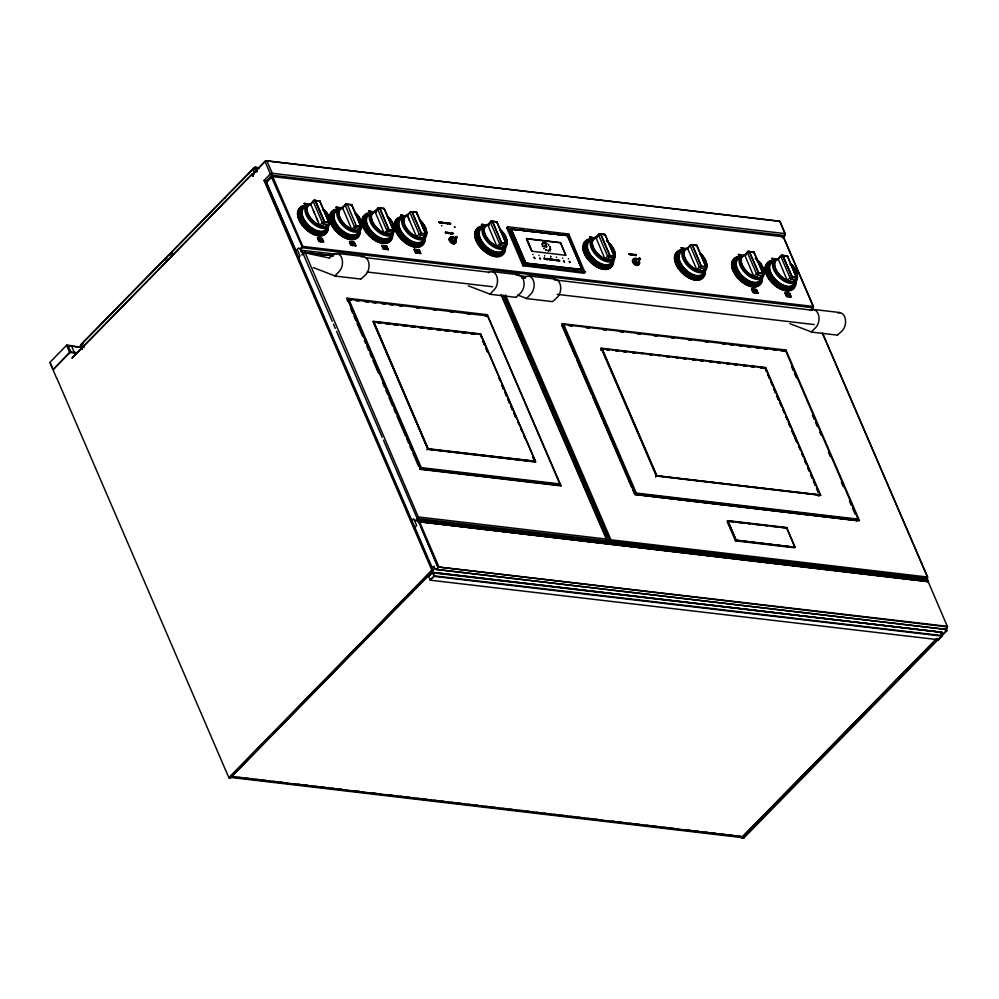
<?xml version="1.0" encoding="UTF-8"?>
<svg xmlns="http://www.w3.org/2000/svg" width="999" height="999" viewBox="0 0 999 999"><rect width="100%" height="100%" fill="white"/><g stroke="black" fill="none" stroke-linecap="round" stroke-linejoin="round"><path stroke-width="1.5" d="M606.268 539.947L606.281 539.06L418.931 517.032L415.934 519.855M547.427 258.866L548.001 259.615L543.806 258.304L544.567 258.504M56.731 377.984L228.846 777.672L230.307 777.896L433.204 570.029L295.779 250.936L298.601 247.939M347.64 300.574L347.003 298.202L487.35 314.71L561.051 485.864L420.254 469.318L421.241 467.632L348.751 299.3L347.227 300.849M541.957 244.218L542.819 244.655L541.995 244.181M545.879 250.175L545.991 249.463L545.916 250.125M546.565 243.731L546.678 243.019L546.853 243.893M549.987 248.926L550.811 249.413L550.062 248.664M856.63 520.691L858.141 519.143L636.288 493.056L634.59 494.143L632.754 489.86M50.012 362.575L56.431 377.797M69.992 352.61L66.758 345.08L49.95 362.337L52.997 369.518L69.992 352.61L66.758 345.08L71.391 345.654L74.438 352.847M74.288 353.109L69.605 352.285L53.334 369.605M81.818 348.763L80.832 344.643L254.67 167.295L259.328 167.844M253.384 173.264L252.947 174.7L253.384 173.264L265.672 160.739L778.608 221.066L779.882 221.366L785.164 233.616L784.839 235.539L782.804 237.612M327.922 226.461A16.434 9.253 44.4 0 1 307.605 225.125A16.434 9.253 44.4 0 1 307.692 205.719L306.83 203.571L307.754 205.632M307.217 203.746L308.167 205.782L307.342 203.659M301.735 252.372L300.687 250.112L301.735 252.372L309.465 253.284M315.185 200.537L313.786 200.287L313.199 201.348L322.377 222.665L323.988 223.976L328.671 224.538L329.033 222.415L324.325 221.915L323.988 223.976L321.416 226.611L319.805 225.287L322.377 222.665L324.625 221.89L315.309 200.399L324.475 222.128L315.16 200.587L319.78 200.936L329.258 223.476L326.099 227.16L320.042 226.298L310.627 203.983L313.786 200.287L319.842 201.161L318.469 200.836L320.08 202.16L319.78 200.936L329.258 223.476L326.099 227.16L324.725 226.848L326.673 226.099M339.56 209.503L338.748 207.317L339.672 209.39M343.132 206.668L342.794 208.741L343.132 206.668L345.716 204.046L351.76 204.907L350.399 204.595L351.998 205.919L351.71 204.695L347.24 204.158L342.557 207.73L351.973 230.045L358.029 230.919L361.176 227.223L360.951 226.161L356.256 225.674L351.735 229.046L353.334 230.357L355.919 227.735L356.256 225.674M347.24 204.158L356.343 225.861L360.964 226.211L351.71 204.695L361.176 227.223L358.029 230.919L356.655 230.594M360.951 226.161L360.602 228.284L355.919 227.735L354.308 226.411L345.13 205.107L345.716 204.046L347.115 204.283M375.587 210.489L375.237 212.55L375.587 210.489L378.159 207.867L384.215 208.729L382.842 208.416M386.488 233.866A14.111 7.942 44.4 0 1 372.764 222.615A14.111 7.942 44.4 0 1 374.975 211.538L379.745 207.992L388.848 229.695L379.657 208.029L384.153 208.504L393.406 230.032L388.786 229.683M375 211.551L384.415 233.866L390.472 234.728L393.631 231.044L384.091 208.491L384.453 209.728M388.698 229.483L388.361 231.556L385.789 234.178L384.178 232.854L388.698 229.483L393.406 229.982L393.631 231.044L390.472 234.728L389.098 234.415M393.406 229.982L393.044 232.105L388.361 231.556L386.75 230.232L377.572 208.928L378.159 207.867L379.657 208.029M408.029 214.31L407.679 216.371L408.029 214.31L410.601 211.676L416.658 212.537M412.125 211.788L410.015 212.737L419.193 234.053L420.804 235.364L425.487 235.914L425.849 233.803L416.533 212.312L425.861 233.853L425.487 235.914L422.914 238.549L416.858 237.675L407.442 215.372L410.601 211.676L411.975 211.988L421.228 233.491L425.861 233.853L421.153 233.304L420.804 235.364L418.231 237.999L416.62 236.676L419.193 234.053L421.441 233.279L412.1 211.838L416.595 212.325L416.895 213.549M417.907 521.49L417.207 519.855L927.821 579.919L928.471 581.443L417.907 521.49L928.471 581.443M485.314 226.623L483.903 224.525L484.79 226.586M428.758 576.173L430.656 574.238M497.077 246.466A14.111 7.942 44.4 0 1 485.027 234.765A14.111 7.942 44.4 0 1 487.749 224.8L492.332 221.366M501.486 242.757L496.953 246.129L498.563 247.44L503.246 247.989L506.406 244.305L506.181 243.244L501.486 242.757L501.136 244.817L498.563 247.44L497.19 247.128L487.774 224.812L490.934 221.129L496.99 221.99L495.616 221.678M506.181 243.244L505.819 245.367L501.136 244.817L499.525 243.494L490.359 222.19L490.934 221.129L492.457 221.241L501.56 242.944L492.432 221.291L496.928 221.778L506.068 243.431L501.56 242.894M506.98 227.61L506.868 228.259L507.792 226.785L568.768 234.016L584.914 272.427L524.375 265.297L507.792 226.785L524.475 264.648L523.139 266.021L506.793 227.947L508.216 226.885M520.079 230.257L510.889 229.108L525.511 263.087L510.926 229.033L567.769 235.527L582.18 269.767L568.081 237.238M560.289 242.794L526.436 238.761L531.893 251.311L526.598 238.586L560.501 242.582L565.771 255.245L560.514 242.632M556.78 234.578L567.794 235.602L510.889 229.108M427.822 449.051L535.252 461.188L534.877 461.775L427.859 449.175L373.576 321.678L480.606 334.278L535.289 461.313L428.159 448.713L373.576 321.678L428.034 449.213M525.611 263.112L582.08 269.742M584.914 272.427L585.027 271.778L524.475 264.648L523.064 265.709L584.115 273.251L585.027 271.778M596.503 236.476L596.166 238.536L596.503 236.476L599.088 233.841L605.132 234.715L603.771 234.403L605.369 235.714L605.082 234.49L600.611 233.966L595.928 237.537A14.111 7.942 44.4 0 0 593.693 248.601A14.111 7.942 44.4 0 0 607.417 259.852M610.027 260.402L611.388 260.714L614.547 257.03L614.323 255.969L609.715 255.669L600.611 233.966L609.927 255.444L607.679 256.219L605.107 258.841L606.705 260.165L611.388 260.714L614.547 257.03L605.094 234.54L614.335 256.019L609.627 255.469L609.29 257.542L606.705 260.165L605.344 259.852L595.928 237.537M614.323 255.969L613.973 258.092L609.29 257.542L607.679 256.219L598.501 234.902L599.088 233.841L600.611 233.966M500.986 294.593L607.38 541.47C612.362 542.869 606.843 539.722 605.918 542.957M692.132 244.967L696.753 245.279L706.006 266.795L701.298 266.258L699.337 266.995L696.765 269.63L697.002 270.629L703.059 271.491L705.631 268.868L705.993 266.745L701.385 266.446L692.145 244.867L690.746 244.63L687.587 248.314A14.111 7.942 44.4 0 0 685.988 260.502A14.111 7.942 44.4 0 0 701.123 270.879M701.685 271.179L703.059 271.491L706.218 267.807L696.678 245.255M701.298 266.258L700.948 268.319L698.376 270.941L696.765 269.63L687.587 248.314L690.746 244.63L696.803 245.492L695.429 245.18L697.04 246.503L696.753 245.279M705.993 266.745L705.631 268.868L700.948 268.319L699.337 266.995L690.172 245.692L692.344 244.755L701.373 266.396M762.05 277.522A16.434 9.253 44.4 0 1 741.733 276.186A16.434 9.253 44.4 0 1 741.82 256.78L740.958 254.633L741.882 256.693M754.058 276.698A14.111 7.942 44.4 0 1 741.995 264.985A14.111 7.942 44.4 0 1 744.73 255.032L749.5 251.486L747.914 251.348L747.327 252.41L756.505 273.726L758.116 275.037L762.799 275.599L763.161 273.476L758.541 273.164L749.287 251.648L753.908 251.998L763.174 273.526L762.799 275.599L760.227 278.221L754.17 277.36L744.755 255.045L747.914 251.348L753.97 252.223L752.597 251.898L754.208 253.222L753.908 251.998M760.801 277.16L758.853 277.909L760.227 278.221L763.386 274.538L753.845 251.985M775.236 260.751L774.425 258.566M775.349 260.627L774.412 258.591L775.836 260.714M782.766 255.632L792.132 276.923L789.984 277.66L787.399 280.282L789.01 281.606L791.583 278.983L791.932 276.91L796.628 277.41L796.852 278.471L793.693 282.155L787.637 281.293L778.233 258.978L781.38 255.294L787.387 255.931L796.49 277.635L792.02 277.11L782.754 255.582L792.207 276.998M766.121 371.191L765.259 367.744L820.117 494.817L818.531 496.228M794.28 281.094L792.332 281.843L793.693 282.155L796.852 278.471L787.387 255.931L787.674 257.155L786.063 255.844L787.437 256.156L781.38 255.294L778.233 258.978M796.628 277.41L796.278 279.533L791.583 278.983L789.984 277.66L780.806 256.356L782.979 255.419M229.67 777.309L741.957 837.599L742.482 836.962L739.46 836.113M794.817 547.365L786.575 527.772L727.522 520.979L736.076 540.459L794.817 547.365L736.126 540.134L735.451 540.821L736.126 540.134L727.834 520.866L727.122 521.391L735.451 540.821L794.405 547.777L794.867 547.04M656.018 475.674L820.042 494.942L656.68 475.736L601.823 348.663L765.434 367.782L764.884 368.344M942.307 636.151L940.546 632.067L942.307 636.151L434.303 576.398L432.405 572.577M945.953 630.893L946.765 630.431L942.532 634.452L941.607 634.14M437.712 566.92L947.539 626.885L928.221 581.768L418.831 521.765L437.712 566.92L947.414 626.348L945.379 629.345L436.738 569.517L435.989 569.355L945.379 629.345M946.665 631.081L946.765 630.431M419.705 468.868L421.241 467.632L559.927 483.941L559.777 484.677L421.178 468.381M441.508 225.861L441.945 225.462M532.704 254.433L533.104 254.445M539.01 255.145L539.048 255.469M544.58 256.056L544.717 255.607M550.786 256.381L550.699 256.905M550.811 256.843L550.461 256.331M556.381 257.005L556.555 257.467M562.574 258.217L562.799 258.217M568.369 258.953L568.543 258.616M454.932 227.285L454.42 227.135M457.105 237.562L455.869 237.3L456.293 236.526M640.421 259.228C638.473 259.94 639.223 256.493 640.446 259.041C640.222 261.388 637.2 256.955 639.909 258.242M606.281 539.06L605.869 540.671L419.056 518.706L305.032 252.535L302.297 254.333M225.262 198.264L225.399 197.902M634.777 494.592L636.288 493.056L563.686 324.45L562.162 325.999M429.895 574.3L230.307 777.896L228.846 777.672L431.868 570.179L433.204 570.029M80.832 344.643L80.607 345.954M164.922 260.264L166.945 258.204M252.535 169.78L252.909 169.106L254.345 173.976M252.135 174.101L72.103 357.954L252.135 174.101L253.209 174.288M423.489 237.487L422.914 238.549L421.541 238.237M503.833 246.928L503.246 247.989L501.873 247.677L506.406 244.305L496.74 221.89L497.227 223.002M592.12 237.125L592.931 239.31M601.498 349.001L602.072 348.564L656.73 475.474L655.644 477.072M683.791 247.902L684.602 250.087A16.434 9.253 44.4 0 0 684.565 269.455A16.434 9.253 44.4 0 0 704.882 270.791M763.136 273.576L758.466 272.977L758.116 275.037L755.544 277.672L753.933 276.348L756.505 273.726L758.753 272.952L749.312 251.598M656.355 476.073L601.136 348.214L765.646 367.557L820.691 495.379L819.655 494.917M936.063 639.273L742.582 836.75L230.981 776.548M938.66 639.747L430.182 580.182L428.621 576.435L431.456 573.538M253.321 175.574L252.747 174.238L251.885 174.563L252.622 176.286L253.072 175.674M67.033 346.541L67.895 345.666L81.818 347.302M169.555 255.532L172.527 253.109M252.834 174.263L265.672 160.739L779.882 221.366L785.389 234.553L782.192 237.799M252.622 176.286L253.371 175.512M264.036 180.482L270.404 173.976L272.228 173.289L785.164 233.616L784.839 235.539L271.903 175.212L270.404 173.976L265.122 161.726L266.945 161.026L272.228 173.289L271.903 175.212L265.796 181.431L264.036 180.482L431.868 570.179L433.104 570.679M265.784 182.792L271.903 176.548L783.353 236.8L813.361 306.468L811.101 309.877M266.433 182.43L271.903 176.548L272.777 176.748L302.784 246.416L300.524 249.825M319.93 225.637A14.111 7.942 44.4 0 1 307.867 213.923A14.111 7.942 44.4 0 1 310.602 203.971L315.372 200.424M295.267 251.611L297.24 249.613L300 256.031L298.039 258.029M299.5 248.976L302.784 246.416L813.361 306.468L813.136 307.792L302.56 247.74L271.528 177.223L272.777 176.748M329.008 222.515L324.413 222.103M318.693 238.099C315.397 236.338 321.516 241.283 318.619 238.174M301.898 255.057L305.032 252.535M317.395 237.937L318.007 239.348M319.156 238.237L320.517 238.311L321.041 239.785L319.755 239.635L319.23 238.162L320.517 238.311M320.979 238.449L322.34 238.524L322.864 239.997L321.578 239.847L320.979 238.449L322.34 238.524M319.518 240.272L320.192 241.596L319.518 240.272L318.231 240.122L318.831 241.521L320.192 241.596M321.578 239.847L321.054 238.374M321.341 240.484L321.953 241.883L320.654 241.733L320.055 240.334L321.416 240.409M321.878 240.547L322.565 241.87L323.851 242.02L323.251 240.622L321.878 240.547L322.565 241.87M350.624 241.845C347.327 240.097 353.434 245.042 350.549 241.92M349.325 241.696L349.937 243.094M351.086 241.995L352.447 242.058L352.972 243.544L351.685 243.394L351.086 241.995L352.447 242.058M351.685 243.394L351.161 241.908M354.27 242.282C350.986 240.522 357.093 245.467 354.195 242.357M351.448 244.031L352.048 245.429L351.448 244.031L350.162 243.881L350.761 245.279L352.123 245.354M351.985 244.093L352.585 245.492L351.985 244.093L353.346 244.168L353.958 245.567L352.585 245.492M352.984 242.133L353.584 243.531M355.095 244.455L355.781 245.779L355.095 244.455L353.808 244.305L354.42 245.704L355.781 245.779M381.768 245.517C382.992 244.792 384.865 248.139 382.305 246.99L381.768 245.517L383.067 245.667M383.529 245.804L384.89 245.879L385.414 247.352L384.128 247.203L383.529 245.804L384.89 245.879M384.128 247.203L383.604 245.729M385.352 246.016L386.713 246.091L387.312 247.49L386.638 246.166L385.352 246.016L385.951 247.415L387.312 247.49M383.891 247.839L384.49 249.238L383.204 249.088L382.605 247.69L383.966 247.764M384.428 247.902L385.789 247.977L386.401 249.375L385.027 249.3L384.428 247.902L385.102 249.226M387.624 248.189L388.149 249.675L387.624 248.189L386.251 248.127L386.863 249.525L388.224 249.6M414.135 249.4L415.509 249.475L416.034 250.961L414.747 250.811L414.135 249.4L415.509 249.475M414.747 250.811L414.223 249.325M415.047 251.511L416.408 251.586L417.02 252.984L415.646 252.909L415.047 251.511L415.721 252.834M417.332 249.7L415.971 249.625L416.571 251.024L417.932 251.099L417.332 249.7L416.046 249.538L416.645 250.949M419.155 249.912C415.784 248.189 422.015 252.959 419.081 249.987M416.87 251.723L417.47 253.122L416.87 251.723L418.231 251.798L418.843 253.197L417.47 253.122M417.869 249.762L418.469 251.161M420.067 252.01L420.591 253.484L420.067 252.01L418.693 251.935L419.305 253.334L420.666 253.409M531.818 251.248L565.671 255.282M542.669 242.732L543.518 243.369L542.869 242.582M544.38 242.307L544.992 243.157L544.68 242.295M542.307 246.091L543.219 246.416L542.469 246.328M545.192 244.006L546.678 246.878L543.918 246.166L546.728 246.828L545.616 244.056M543.731 248.351L544.48 248.239L543.968 248.614M548.351 245.13L548.876 244.755L548.588 245.392M550.362 247.04L549.65 246.903L550.412 246.99M549.962 250.786L549.325 249.987L550.124 250.674M485.976 316.408L487.425 315.609L559.977 484.315L558.404 485.489M568.031 235.152L568.331 233.916L568.831 234.328M426.76 449.762L428.246 449.263M411.064 521.515L413.761 518.768L416.67 525.536L413.973 528.284M416.034 521.078L417.157 519.93M600.661 350.224L601.785 348.913L601.136 348.214M535.289 461.313L532.991 457.155M431.918 568.256L433.941 566.196L434.852 568.306L432.829 570.367M742.357 256.743L740.996 254.633M240.771 766.32L250.599 756.293M252.784 754.058L260.427 746.253M263.711 742.919L270.267 736.226M275.724 730.656L279.008 727.309M287.749 718.393L307.405 698.338M310.689 694.992L317.245 688.299M322.702 682.729L327.073 678.271M333.629 671.59L335.814 669.355M339.086 666.008L355.482 649.3M357.667 647.065L364.223 640.384M368.594 635.926L374.051 630.357M380.607 623.663L382.792 621.44M389.348 614.747L402.46 601.373M404.645 599.15L411.201 592.457M415.572 587.999L421.029 582.429M427.584 575.736L429.77 573.513M230.245 777.409L230.944 776.797L742.482 836.962M799.949 615.559L432.879 572.39L434.303 576.398L430.132 579.932L434.39 575.886L942.394 635.639L938.186 639.934M752.821 289.161C749.537 287.4 755.644 292.345 752.746 289.235M751.535 288.998L752.135 290.409M754.645 289.373L753.283 289.298L753.883 290.697L755.244 290.771L754.645 289.373L753.358 289.223L753.958 290.622M756.468 289.585C753.184 287.837 759.29 292.769 756.393 289.66M753.721 291.258L754.245 292.732L753.721 291.258L752.359 291.184L752.959 292.582L754.332 292.657M754.183 291.396L754.794 292.794L754.183 291.396L755.556 291.471L756.156 292.869L754.794 292.794M755.182 289.435L755.781 290.834M757.304 291.758L757.904 293.169L757.304 291.758L756.006 291.608L756.618 293.007L757.979 293.082M784.927 293.019L786.288 293.094L786.9 294.493L786.213 293.169L784.927 293.019L785.526 294.418L786.9 294.493M786.825 293.157C788.049 292.432 789.922 295.779 787.362 294.63L786.825 293.157L788.124 293.306M788.586 293.444L789.947 293.519L790.471 295.005L789.185 294.842L788.586 293.444L789.947 293.519M787.2 295.192L787.724 296.666L787.2 295.192L785.838 295.117L786.438 296.516L787.799 296.591M789.185 294.842L788.661 293.369M788.948 295.479L789.547 296.89L788.261 296.728L787.662 295.329L789.023 295.404M789.485 295.554L790.846 295.617L791.458 297.028L790.084 296.953L789.485 295.554L790.159 296.865M811.475 309.19L813.511 307.118L783.353 236.8L782.479 236.601L783.503 237.45M784.24 351.486L785.539 350.549L858.241 519.393L857.317 520.342M606.243 543.219L607.767 541.321L501.623 294.867M607.442 544.193L609.752 541.745L503.558 295.105M608.691 543.306L610.714 541.246L927.372 578.496L927.771 577.759L822.364 333.004M785.951 528.134L786.363 527.722M937.037 638.373L742.694 836.538M946.84 630.756L743.568 838.261L742.107 838.036L937.249 638.586M945.229 630.631L947.252 628.571M937.761 638.998L742.544 838.136L742.032 837.724M329.608 257.904L332.317 255.457A9.99 6.681 -83.3 0 1 341.558 257.567A9.99 6.681 -83.3 0 1 339.223 271.491L334.927 275.886L313.386 267.62M295.779 250.811L265.796 181.431M307.367 253.359L329.258 258.004M765.646 367.557L764.672 368.082L765.222 368.531M563.686 324.45L562.999 324.8L635.514 493.206M454.483 226.798L454.907 227.085M636.575 260.489L636.613 261.738M300.687 250.112L336.388 254.245M301.611 252.26L332.892 255.819M511.201 228.871L525.786 262.937M418.519 522.34L419.568 521.94L438.773 566.52L436.738 569.517L435.864 568.818M743.144 838.161L743.756 837.924L741.945 837.512M771.927 258.416L772.552 259.178L771.927 258.416M481.356 224.425L481.843 225.112L481.78 224.475M589.672 237.075L589.997 237.824L589.922 237.2M628.858 253.871C629.67 254.92 628.446 254.146 629.17 254.021M738.498 254.583L738.761 254.708M771.977 258.529L772.227 258.641M348.751 299.3L348.102 299.525L420.629 467.932M553.946 260.227L553.146 259.528L553.871 260.04M547.477 258.729C548.651 260.864 545.941 257.792 547.04 259.553L545.142 258.654M444.855 222.914L444.73 222.902M559.153 260.489L556.643 260.015M456.805 236.963C453.171 235.115 458.042 240.347 456.83 236.9M258.641 167.869L254.67 167.295L80.457 345.317L82.268 349.525M773.463 258.704L772.489 258.491L772.839 259.328M305.244 204.333L304.882 203.484L305.819 203.596M305.769 204.395L305.407 203.546M337.699 208.142L337.337 207.305M482.392 225.162L482.03 224.325L482.979 224.438M482.917 225.225L482.567 224.388M590.534 237.887L590.184 237.05L591.121 237.163M682.205 248.664L681.842 247.827L682.792 247.939M739.897 255.457L739.535 254.62M773.376 259.39L773.014 258.554M523.139 230.619L536.9 232.23M539.959 232.592L553.721 234.216M439.185 221.903L439.885 222.777L439.872 221.978M446.391 222.74L445.716 222.665L446.078 223.501M447.864 223.614C447.952 222.278 449.35 224.438 447.19 223.639L446.828 222.802L447.527 223.576M449.475 223.102L448.351 222.977L449.001 223.052M450.099 223.177L450.462 224.013L449.575 223.301M440.109 222.115L440.984 222.902L439.96 221.99M445.192 222.702L445.991 223.489M442.994 223.139L442.644 222.302L443.718 223.227L442.832 222.515M445.404 223.426L445.042 222.59L446.753 223.576L446.278 222.727M448.988 223.851L448.676 223.114M449.463 223.901L449.388 223.102L450.274 223.813M446.041 232.255L446.94 233.354L446.89 232.355M448.576 232.555L449.013 233.591L447.927 232.705M450 232.717L450.437 233.754L449.175 232.63L450.187 233.729M451.373 232.879L451.685 233.903M629.382 253.821L630.244 254.92L630.219 253.921L632.13 254.907L631.905 254.121L632.355 255.157L631.256 254.27M633.329 254.283L633.778 255.319L632.504 254.183L633.516 255.294M634.715 254.445L635.014 255.469M635.239 254.508L636.301 254.633M630.332 253.933L631.331 255.032M630.769 254.97L631.605 255.07L631.031 254.008M552.122 260.152L552.235 259.503L553.209 260.277L552.809 259.365L553.009 260.065L549.612 258.991L550.449 259.84M556.543 259.802L555.831 259.715L556.218 260.639L556.955 260.714L556.443 259.79L557.417 260.577M551.66 259.34L549.787 259.128L550.074 259.802M557.392 260.015L558.091 260.102M559.115 260.602L559.827 261.064L558.154 259.99M544.93 258.441L545.454 259.365L544.517 258.391M550.849 260.002L550.499 259.203M551.598 260.09L551.248 259.29M558.016 260.851L557.679 260.052M525.511 263.087L582.38 269.443M317.932 239.423L319.293 239.498M349.862 243.169L351.223 243.244M353.509 243.606L354.87 243.681M418.394 251.236L419.767 251.311M752.06 290.484L753.421 290.559M755.706 290.909L757.08 290.984M337.799 253.484L363.686 256.518M492.807 271.716L518.706 274.762M529.445 276.024L555.332 279.071M814.322 309.528L840.209 312.575M365.646 257.667L489.398 272.24M518.656 275.662L526.498 276.598M554.208 279.845L812.424 310.227M304.308 252.272L333.654 255.719M521.603 277.847L525.312 278.271M312.562 253.646L317.195 254.183M320.292 254.545L326.473 255.282M329.558 255.644L332.655 256.006M367.195 272.003L492.694 286.763M557.28 294.355L814.222 324.575M334.802 276.024L360.689 279.058M489.822 294.255L515.709 297.302M526.448 298.564L552.347 301.611M811.325 332.068L837.212 335.115M348.301 299.163L487.462 315.921M563.199 324.438L785.714 350.999M348.039 299.85L351.149 300.212M355.794 300.761L358.891 301.124M365.085 301.848L368.181 302.222M372.827 302.759L375.924 303.134M382.118 303.858L385.214 304.22M389.86 304.77L392.969 305.132M399.163 305.856L402.26 306.231M416.196 307.867L419.293 308.229M433.241 309.865L436.338 310.227M450.274 311.875L453.371 312.237M467.307 313.873L470.404 314.235M569.13 325.849L572.227 326.211M586.151 327.859L589.235 328.221M603.159 329.857L606.256 330.219M620.179 331.855L623.276 332.217M637.2 333.853L640.284 334.228M654.208 335.864L657.305 336.226M671.228 337.862L674.325 338.224M688.249 339.86L691.345 340.222M705.257 341.87L708.353 342.232M722.277 343.868L725.374 344.23M730.019 344.78L733.104 345.142M739.297 345.866L742.394 346.228M747.027 346.778L750.124 347.14M756.318 347.864L759.402 348.226M764.048 348.776L767.145 349.138M773.326 349.875L776.423 350.237M781.068 350.774L784.153 351.149M376.548 322.427L381.168 322.964M385.639 323.464L390.422 324.063M393.381 324.375L398.126 324.962M402.672 325.474L407.38 326.049M410.414 326.386L415.084 326.96M419.705 327.472L424.35 328.022M427.422 328.409L432.092 328.933M436.675 329.495L441.383 330.02M444.38 330.407L449.125 330.931M453.633 331.493L458.416 332.03M461.338 332.392L466.158 332.942M470.591 333.491L475.449 334.028M606.193 349.413L609.465 349.825M615.446 350.499L618.531 350.861M623.151 351.398L626.373 351.81M632.392 352.485L635.589 352.897M640.097 353.396L643.269 353.796M649.35 354.483L652.497 354.882M657.105 355.419L660.177 355.781M666.296 356.481L669.392 356.868M683.229 358.491L686.338 358.828M692.444 359.578L695.516 359.94M700.124 360.489L703.284 360.826M709.352 361.563L712.537 361.913M717.032 362.475L720.242 362.824M726.248 363.561L729.482 363.911M733.94 364.46L737.187 364.81M743.156 365.547L746.44 365.909M750.836 366.446L754.145 366.808M760.064 367.532L763.386 367.894M377.847 322.814L380.944 323.189M385.589 323.726L388.686 324.088M393.331 324.638L397.977 325.187M402.622 325.736L405.731 326.099M410.377 326.648L415.022 327.185M419.667 327.734L422.764 328.097M427.41 328.646L432.055 329.195M436.7 329.745L439.797 330.107M444.443 330.657L449.088 331.193M453.733 331.743L456.83 332.105M461.476 332.655L466.121 333.204M470.766 333.741L473.863 334.116M606.156 349.675L609.24 350.037M615.396 350.761L618.481 351.124M623.101 351.66L626.186 352.023M632.355 352.747L635.439 353.109M649.3 354.745L652.384 355.107M666.258 356.743L669.342 357.105M675.499 357.829L678.583 358.191M683.204 358.728L686.288 359.091M692.457 359.827L695.541 360.189M700.162 360.726L703.246 361.089M709.402 361.813L712.487 362.175M717.107 362.724L720.192 363.087M726.36 363.811L729.445 364.173M734.065 364.71L737.15 365.085M743.306 365.809L746.39 366.171M751.011 366.708L754.095 367.07M760.264 367.794L763.348 368.156M82.268 347.415L67.895 345.666L71.016 351.985L77.21 352.709M656.181 476.024L820.691 495.379M636.076 493.656L858.041 519.767M420.916 469.068L558.778 485.277L559.178 484.552L561.051 485.864M635.814 494.343L857.03 520.367M635.152 494.592L638.224 494.955M641.308 495.329L647.477 496.053M650.561 496.416L655.182 496.953M658.266 497.315L664.435 498.039M667.519 498.401L672.14 498.951M675.224 499.313L681.393 500.037M684.477 500.399L689.098 500.949M692.182 501.311L698.351 502.035M701.423 502.397L706.056 502.934M709.14 503.296L715.296 504.02M718.381 504.383L723.014 504.932M726.098 505.294L732.255 506.018M735.339 506.381L739.959 506.93M743.044 507.292L749.213 508.016M752.297 508.379L756.917 508.916M760.002 509.278L766.171 510.014M769.255 510.377L773.875 510.914M776.96 511.276L783.129 512M786.213 512.362L790.833 512.912M793.918 513.274L800.087 513.998M803.171 514.36L807.791 514.91M810.876 515.272L817.032 515.996M820.117 516.358L824.749 516.895M827.834 517.257L833.99 517.981M837.075 518.344L841.707 518.893M844.779 519.255L850.948 519.98M854.033 520.342L857.117 520.704M730.306 521.59L733.391 521.953M738.036 522.502L742.669 523.051M747.302 523.588L750.399 523.963M755.032 524.5L759.677 525.049M764.31 525.599L767.407 525.961M772.04 526.498L776.673 527.047M781.318 527.597L784.402 527.959M803.046 615.921L816.982 617.569M820.079 617.931L834.015 619.567M837.112 619.929L851.048 621.578M854.145 621.94L868.094 623.576M871.19 623.938L885.126 625.586M888.223 625.948L902.159 627.584M905.256 627.946L919.205 629.595M922.302 629.957L936.238 631.593M432.792 572.439L942.569 632.392L432.729 572.839M238.773 777.222L241.87 777.597M246.516 778.134L249.625 778.508M255.819 779.232L258.928 779.595M263.574 780.144L266.671 780.506M272.877 781.243L275.974 781.605M280.619 782.155L283.728 782.517M297.677 784.153L300.774 784.515M305.432 785.064L308.529 785.426M314.722 786.163L317.832 786.525M322.477 787.075L325.574 787.437M331.78 788.161L334.877 788.536M339.535 789.073L342.632 789.447M356.581 791.083L359.677 791.445M373.638 793.094L376.735 793.456M390.684 795.092L393.781 795.454M399.987 796.191L403.084 796.553M407.742 797.102L410.839 797.464M417.033 798.189L420.142 798.563M424.787 799.1L427.884 799.475M434.09 800.199L437.187 800.561M441.833 801.111L444.942 801.473M451.136 802.209L454.245 802.572M458.891 803.121L461.988 803.483M468.194 804.207L471.291 804.57M475.936 805.119L479.045 805.481M485.239 806.218L488.349 806.58M492.994 807.13L496.091 807.492M502.297 808.216L505.394 808.591M510.039 809.128L513.149 809.502M519.343 810.226L522.44 810.589M527.097 811.138L530.194 811.5M536.401 812.237L539.497 812.599M544.143 813.149L547.252 813.511M553.446 814.235L556.543 814.597M561.201 815.147L564.298 815.509M570.504 816.245L573.601 816.608M578.246 817.157L581.356 817.519M587.549 818.243L590.646 818.618M595.304 819.155L598.401 819.53M612.35 821.166L615.459 821.528M620.104 822.077L623.201 822.439M629.407 823.176L632.504 823.538M637.15 824.088L640.259 824.45M646.453 825.174L649.562 825.536M654.208 826.086L657.305 826.448M663.511 827.184L666.608 827.547M671.253 828.096L674.362 828.458M688.311 830.094L691.408 830.469M696.066 831.006L699.163 831.38M705.356 832.105L708.466 832.467M713.111 833.016L716.208 833.378M722.414 834.115L725.511 834.477M730.169 835.027L733.266 835.389M83.466 343.044L82.23 343.519L84.041 347.714M418.831 521.765L419.568 521.94M837.661 334.965L842.319 330.657A9.99 6.681 -83.3 0 0 845.216 318.419A9.99 6.681 -83.3 0 0 837.899 312.974M552.797 301.448L557.442 297.153A9.99 6.681 -83.3 0 0 560.539 285.826A9.99 6.681 -83.3 0 0 554.345 279.183M516.158 297.14L520.816 292.844A9.99 6.681 -83.3 0 0 523.713 280.607A9.99 6.681 -83.3 0 0 516.396 275.162M361.139 278.908L365.796 274.613A9.99 6.681 -83.3 0 0 368.693 262.375A9.99 6.681 -83.3 0 0 361.376 256.93M789.909 323.676L811.438 331.93L815.746 327.535A9.99 6.681 -83.3 0 0 818.393 314.435A9.99 6.681 -83.3 0 0 810.039 310.502M517.744 295.067L526.573 298.426L530.869 294.031A9.99 6.681 -83.3 0 0 533.204 280.107A9.99 6.681 -83.3 0 0 523.963 277.997M468.406 285.851L489.935 294.118L494.243 289.722A9.99 6.681 -83.3 0 0 496.89 276.623A9.99 6.681 -83.3 0 0 488.536 272.677M634.103 255.132L634.79 255.369L633.728 254.832M450.724 223.876L450.537 223.626M450.761 233.579C451.873 234.453 450.287 231.756 450.699 233.666M778.608 221.066L780.107 222.302M764.934 368.082L766.358 371.104M416.408 212.437L426.073 234.852M339.273 207.417L340.159 209.465M610.714 541.246L609.602 540.334L504.195 295.579M228.771 777.359L229.283 777.771L432.48 569.942L264.81 180.619M448.788 233.341L447.802 232.467L446.778 233.029M440.709 222.265L441.595 222.977L441.233 222.14L441.408 222.777L439.785 222.527M419.817 468.156L420.716 469.355L347.003 298.202M822.764 333.654L927.584 577.035L610.951 539.797L505.519 294.98M791.433 366.371L793.281 370.666M794.517 373.539L796.365 377.834M812.399 415.072L814.26 419.368M815.484 422.24L817.344 426.536M819.804 432.255L821.041 435.127M828.446 452.31L830.294 456.605M841.395 482.392L843.243 486.688M849.412 501.011L851.26 505.307M852.497 508.179L854.969 513.898M739.947 254.658L739.01 254.558L739.485 255.394L739.173 254.67M767.594 373.951L769.43 378.221M770.666 381.081L772.502 385.352M773.738 388.211L775.574 392.482M776.797 395.342L778.646 399.612M779.869 402.472L781.717 406.743M782.941 409.59L784.178 412.45M788.473 422.427L790.309 426.71L788.461 422.49M798.913 446.665L800.137 449.525L798.863 446.628M801.985 453.796L803.208 456.643M804.432 459.503L806.28 463.773M809.352 470.904L807.504 466.633L809.252 470.779M810.576 473.763L812.424 478.034M813.648 480.894L815.484 485.164M816.72 488.024L818.556 492.295M767.669 374.213L769.505 378.471M770.729 381.306L772.564 385.564M773.788 388.411L775.624 392.669M776.847 395.504L778.671 399.775M779.894 402.609L781.118 405.457M782.954 409.715L784.178 412.55M801.922 453.733L803.134 456.568M804.969 460.839L806.193 463.673M810.476 473.613L812.312 477.872M813.536 480.719L815.371 484.977M816.595 487.812L818.431 492.07M773.488 388.299L775.324 392.582M776.56 395.429L778.396 399.712M788.835 423.951L790.059 426.798M791.907 431.081L793.131 433.928M794.979 438.211L796.203 441.058M804.807 461.026L806.031 463.873M807.866 468.156L809.103 471.004M810.938 475.274L812.175 478.134M813.398 480.981L815.246 485.264M816.47 488.111L818.306 492.395M682.529 248.014L682.841 248.739L682.255 247.877M636.038 254.733L636.425 255.632L635.901 254.708M635.564 254.67L635.826 255.557L635.239 254.508M590.871 237.225L591.183 237.962L590.596 237.1M568.219 237.188L582.217 269.693M558.628 260.052L559.165 260.976M556.306 259.777L556.293 260.527M552.035 259.278L552.422 260.19M551.723 259.24L552.247 260.165M546.378 258.604L546.915 259.54M545.904 258.554L546.291 259.465M545.716 258.529L546.116 259.453M544.755 258.416L545.329 259.353M544.268 258.466L544.617 259.265L544.155 258.454M526.573 238.636L531.943 251.124M562.537 325.849L634.715 493.431M562.075 325.749L575.586 357.142M576.823 359.99L591.57 394.243M592.807 397.103L631.518 487.012M449.1 223.064L449.575 223.913M452.972 233.067L451.91 232.942L452.36 233.978L452.048 232.967M452.697 233.167L453.084 234.066L452.559 233.154M446.94 222.814L447.465 223.664M447.689 232.455L448.264 233.504L446.99 232.367M480.307 334.74L481.618 337.862M482.767 340.447L484.665 344.967M485.826 347.577L487.724 352.073M498.726 377.522L499.962 380.469M501.798 384.652L503.633 388.986M504.87 391.783L506.693 396.091M507.942 398.913L509.777 403.184M510.964 406.031L512.849 410.314M514.023 413.136L515.921 417.445M517.694 421.653L518.993 424.575M520.754 428.758L522.065 431.705M523.813 435.851L525.037 438.698M483.129 341.97L484.353 344.817M486.201 349.101L487.425 351.948M502.16 386.176L503.396 389.023M505.232 393.294L506.456 396.153M507.692 399.001L509.527 403.284M510.764 406.131L512.599 410.414M513.836 413.261L515.671 417.545M532.867 457.467L534.702 461.738M408.291 217.794L409.515 220.629M402.634 214.985L401.698 214.885L402.172 215.722L401.86 214.997M402.385 215.06L402.697 215.784L402.11 214.922M372.127 213.199L371.178 211.164L372.003 213.324M370.192 211.176L369.255 211.064L369.73 211.913L369.405 211.189M369.942 211.239L370.254 211.975L369.667 211.114M337.749 207.355L336.813 207.243L337.275 208.092L336.963 207.367M313.311 210.664L314.535 213.511M316.371 217.77L317.595 220.604M350.861 309.028L352.709 313.311M353.933 316.171L355.781 320.454M357.005 323.301L362.537 336.151M364.385 340.434L365.609 343.281M366.845 346.141L368.681 350.424M369.917 353.271L371.753 357.555M372.989 360.414L378.521 373.251M382.817 383.241L384.665 387.525M385.901 390.372L387.737 394.655M388.973 397.515L392.657 406.081M393.881 408.928L395.729 413.211M396.953 416.071L405.569 436.051M406.793 438.898L408.641 443.181M409.865 446.041L411.713 450.312M412.937 453.171L418.469 466.021M302.647 252.51L332.255 321.266M333.491 324.126L335.339 328.421M336.576 331.293L382.217 437.287M383.454 440.147L419.23 523.226M420.467 526.086L438.349 567.632M266.159 181.468L296.004 250.799M257.355 171.703L255.544 167.507L254.308 167.982L256.106 172.178M687.587 248.314L687.824 249.325M310.627 203.983L310.864 204.982M630.094 253.908L630.119 254.595M638.736 260.839A3.559 1.998 44.4 0 1 637.712 264.211A3.559 1.998 44.4 0 1 633.678 260.077A3.559 1.998 44.4 0 1 637.287 259.353M638.736 261.001A3.921 2.21 44.4 0 1 637.624 264.723A3.921 2.21 44.4 0 1 633.166 260.152A3.921 2.21 44.4 0 1 637.15 259.365M638.861 263.511A3.921 2.21 44.4 0 1 636.351 265.259A3.921 2.21 44.4 0 1 632.604 261.426A3.921 2.21 44.4 0 1 634.615 259.166M637.412 265.309A3.559 1.998 44.4 0 1 633.141 262.737A3.559 1.998 44.4 0 1 633.99 259.615M638.373 264.111A3.559 1.998 44.4 0 1 637.799 265.147M454.982 238.736A3.559 1.998 44.4 0 1 454.557 242.67A3.559 1.998 44.4 0 1 450.337 238.349A3.559 1.998 44.4 0 1 454.495 238.237M456.043 240.672A3.921 2.21 44.4 0 1 453.271 242.844A3.921 2.21 44.4 0 1 449.875 237.912A3.921 2.21 44.4 0 1 454.408 238.286M454.945 238.836A3.921 2.21 44.4 0 1 455.781 240.047M455.556 242.495A3.921 2.21 44.4 0 1 452.597 243.531A3.921 2.21 44.4 0 1 449.225 239.66A3.921 2.21 44.4 0 1 451.286 237.6M454.757 243.331A3.559 1.998 44.4 0 1 449.987 241.458A3.559 1.998 44.4 0 1 451.173 238.112M638.823 260.264A2.535 1.424 44.4 0 1 638.099 262.662A2.535 1.424 44.4 0 1 635.227 259.715A2.535 1.424 44.4 0 1 637.799 259.216M638.823 260.364A2.76 1.561 44.4 0 1 638.036 262.987A2.76 1.561 44.4 0 1 634.902 259.777A2.76 1.561 44.4 0 1 637.712 259.216M638.811 262.238A2.76 1.561 44.4 0 1 637.05 263.461A2.76 1.561 44.4 0 1 634.415 260.764A2.76 1.561 44.4 0 1 635.826 259.178M638.486 262.3A2.535 1.424 44.4 0 1 635.938 262.924A2.535 1.424 44.4 0 1 634.79 259.603M454.92 239.385A2.76 1.561 44.4 0 1 454.645 242.008A2.76 1.561 44.4 0 1 451.386 239.922A2.76 1.561 44.4 0 1 452.097 237.562M452.922 237.75A2.76 1.561 44.4 0 1 453.808 238.237M455.057 240.347A2.535 1.424 44.4 0 1 453.921 241.958A2.535 1.424 44.4 0 1 451.273 239.785A2.535 1.424 44.4 0 1 452.06 237.899M795.691 271.204A15.272 8.591 44.4 0 1 791.345 283.404A15.272 8.591 44.4 0 1 774.275 270.966A15.272 8.591 44.4 0 1 778.621 258.753M790.359 264.335A15.272 8.591 44.4 0 1 794.242 268.793M797.077 274.987A14.248 8.017 44.4 0 1 781.618 277.685A13.936 7.842 44.4 0 1 774.475 262.537M777.809 259.178A14.248 8.017 44.4 0 0 781.618 277.685A13.936 7.842 44.4 0 0 795.741 279.97M790.584 264.186A14.248 8.017 44.4 0 1 796.528 272.827M794.193 282.792A15.272 8.591 44.4 0 1 776.747 280.744A15.272 8.591 44.4 0 1 772.152 262.562M789.722 281.293A14.111 7.942 44.4 0 0 797.377 276.573A14.111 7.942 44.4 0 0 790.858 263.923A13.936 7.842 44.4 0 1 793.593 281.094M787.537 280.632A14.111 7.942 44.4 0 1 775.474 268.931A14.111 7.942 44.4 0 1 778.196 258.966M787.612 280.394A13.936 7.842 44.4 0 1 775.699 268.843A13.936 7.842 44.4 0 1 778.396 259.003M790.384 264.41A13.936 7.842 44.4 0 1 792.294 266.358M793.943 268.481A13.936 7.842 44.4 0 1 795.254 270.679M796.74 274.975A13.936 7.842 44.4 0 1 796.84 276.898M796.977 274.925A14.111 7.942 44.4 0 1 781.668 277.597A14.111 7.942 44.4 0 1 777.896 259.278M790.546 264.223A14.111 7.942 44.4 0 1 796.44 272.789M795.529 281.456A16.434 9.253 44.4 0 1 776.36 281.243A16.434 9.253 44.4 0 1 773.176 260.951M795.454 281.181A16.171 9.103 44.4 0 1 776.598 280.969A16.171 9.103 44.4 0 1 773.476 261.001M794.08 284.515A16.434 9.253 44.4 0 1 774.163 281.181A16.434 9.253 44.4 0 1 772.14 262.013M787.674 288.249A16.171 9.103 44.4 0 1 773.039 280.082M771.141 277.622A16.171 9.103 44.4 0 1 768.506 272.527M795.766 280.956A18.319 10.315 44.4 0 1 785.027 289.41A18.319 10.315 44.4 0 1 767.244 273.089A18.319 10.315 44.4 0 1 773.351 260.377M795.778 282.954A17.795 10.015 44.4 0 1 773.763 281.506A17.795 10.015 44.4 0 1 773.875 260.489M794.555 286.651A18.319 10.315 44.4 0 1 772.339 282.942A18.319 10.315 44.4 0 1 770.079 261.563M792.856 288.424A17.795 10.015 44.4 0 1 773.501 284.265A17.795 10.015 44.4 0 1 766.67 264.385M763.835 271.965A15.272 8.591 44.4 0 1 754.882 279.021A15.272 8.591 44.4 0 1 740.059 265.422A15.272 8.591 44.4 0 1 745.154 254.82M756.88 260.389A15.272 8.591 44.4 0 1 758.965 262.537M760.776 264.86A15.272 8.591 44.4 0 1 763.248 269.668M763.698 273.027A14.248 8.017 44.4 0 1 746.078 271.865A14.248 8.017 44.4 0 1 746.166 255.045M757.105 260.252A14.248 8.017 44.4 0 1 763.598 271.041M760.714 278.858A15.272 8.591 44.4 0 1 742.207 275.761A15.272 8.591 44.4 0 1 740.321 257.954M756.243 277.36A14.111 7.942 44.4 0 0 763.91 271.678A14.111 7.942 44.4 0 0 755.256 258.242A13.936 7.842 44.4 0 1 761.613 276.548M754.145 276.461A13.936 7.842 44.4 0 1 742.232 264.897A13.936 7.842 44.4 0 1 744.929 255.07M759.615 277.672A13.936 7.842 44.4 0 1 746.128 271.828A13.936 7.842 44.4 0 1 741.008 258.604M756.917 260.477A13.936 7.842 44.4 0 1 761.787 266.733M762.724 268.931A13.936 7.842 44.4 0 1 763.261 271.029M763.361 272.964A13.936 7.842 44.4 0 1 762.262 276.036M763.598 272.939A14.111 7.942 44.4 0 1 747.152 272.764A14.111 7.942 44.4 0 1 744.43 255.332M757.08 260.289A14.111 7.942 44.4 0 1 762.012 266.633M762.961 268.856A14.111 7.942 44.4 0 1 763.498 270.979M761.987 277.247A16.171 9.103 44.4 0 1 741.995 275.936A16.171 9.103 44.4 0 1 742.082 256.843M760.614 280.582A16.434 9.253 44.4 0 1 741.845 278.371A16.434 9.253 44.4 0 1 736.887 258.803M751.86 284.041A16.171 9.103 44.4 0 1 749.35 283.279M746.765 282.043A16.171 9.103 44.4 0 1 734.302 263.911M762.299 277.023A18.319 10.315 44.4 0 1 751.548 285.477A18.319 10.315 44.4 0 1 733.766 269.156A18.319 10.315 44.4 0 1 739.872 256.443M762.299 279.021A17.795 10.015 44.4 0 1 740.296 277.572A17.795 10.015 44.4 0 1 740.396 256.556M761.076 282.717A18.319 10.315 44.4 0 1 738.86 278.996A18.319 10.315 44.4 0 1 736.613 257.617M759.39 284.49A17.795 10.015 44.4 0 1 744.105 283.479A17.795 10.015 44.4 0 1 731.93 266.845M731.792 264.373A17.795 10.015 44.4 0 1 733.204 260.439M705.057 260.539A15.272 8.591 44.4 0 1 700.699 272.739A15.272 8.591 44.4 0 1 683.641 260.302A15.272 8.591 44.4 0 1 687.986 248.089M705.893 262.175A14.248 8.017 44.4 0 1 702.697 271.116M700.873 271.316A14.248 8.017 44.4 0 1 685.576 260.839A14.248 8.017 44.4 0 1 687.175 248.514M703.558 272.14A15.272 8.591 44.4 0 1 685.039 269.043A15.272 8.591 44.4 0 1 683.166 251.224M702.946 270.679A14.111 7.942 44.4 0 0 700.224 253.259A13.936 7.842 44.4 0 1 702.946 270.442M701.161 270.629A13.936 7.842 44.4 0 1 686.201 260.389A13.936 7.842 44.4 0 1 687.762 248.339M703.945 270.329A13.936 7.842 44.4 0 1 702.447 270.954M700.649 271.154A13.936 7.842 44.4 0 1 688.049 264.111A13.936 7.842 44.4 0 1 683.84 251.873M699.75 253.746A13.936 7.842 44.4 0 1 703.296 257.817M706.093 264.31A13.936 7.842 44.4 0 1 705.856 267.932M705.806 262.125A14.111 7.942 44.4 0 1 702.647 270.991M700.823 271.191A14.111 7.942 44.4 0 1 685.689 260.814A14.111 7.942 44.4 0 1 687.262 248.614M704.432 272.49A16.171 9.103 44.4 0 1 683.753 268.044A16.171 9.103 44.4 0 1 684.927 250.112M703.446 273.851A16.434 9.253 44.4 0 1 684.677 271.653A16.434 9.253 44.4 0 1 679.732 252.085M697.04 277.597A16.171 9.103 44.4 0 1 692.182 276.548M689.61 275.324A16.171 9.103 44.4 0 1 687.05 273.676M686.226 273.052A16.171 9.103 44.4 0 1 677.871 261.875M705.132 270.292A18.319 10.315 44.4 0 1 693.431 278.459A18.319 10.315 44.4 0 1 675.961 260.539A18.319 10.315 44.4 0 1 685.364 250.025M705.007 269.817A17.795 10.015 44.4 0 1 694.567 278.034A17.795 10.015 44.4 0 1 677.297 262.188A17.795 10.015 44.4 0 1 683.229 249.837M704.357 273.763A18.319 10.315 44.4 0 1 682.991 273.526A18.319 10.315 44.4 0 1 679.445 250.899M703.196 275.999A17.795 10.015 44.4 0 1 684.178 274.75A17.795 10.015 44.4 0 1 676.036 253.721M615.009 254.47A15.272 8.591 44.4 0 1 606.056 261.513A15.272 8.591 44.4 0 1 591.233 247.914A15.272 8.591 44.4 0 1 596.328 237.312M611.937 247.352A15.272 8.591 44.4 0 1 613.386 249.762M614.872 255.519A14.248 8.017 44.4 0 1 597.252 254.358A14.248 8.017 44.4 0 1 597.34 237.537M608.279 242.745A14.248 8.017 44.4 0 1 610.227 244.743M611.912 246.903A14.248 8.017 44.4 0 1 614.772 253.546A14.111 7.942 44.4 0 0 613.174 249.126M611.888 261.351A15.272 8.591 44.4 0 1 594.442 259.303A15.272 8.591 44.4 0 1 589.847 241.121M611.276 259.902A14.111 7.942 44.4 0 0 614.76 252.123A14.111 7.942 44.4 0 0 606.43 240.734A13.936 7.842 44.4 0 1 614.722 251.973A13.936 7.842 44.4 0 1 611.288 259.653M607.467 259.615A13.936 7.842 44.4 0 1 593.918 248.501A13.936 7.842 44.4 0 1 596.091 237.562M613.661 258.554A14.111 7.942 44.4 0 1 596.391 253.271A14.111 7.942 44.4 0 1 595.591 237.837M614.772 255.432A14.111 7.942 44.4 0 1 614.435 257.143M613.436 258.529A13.936 7.842 44.4 0 1 610.776 260.177M606.967 260.127A13.936 7.842 44.4 0 1 595.516 252.285A13.936 7.842 44.4 0 1 592.17 241.096M592.931 239.71A13.936 7.842 44.4 0 1 595.591 238.074M613.898 251.423A13.936 7.842 44.4 0 1 614.435 253.521M614.535 255.457A13.936 7.842 44.4 0 1 614.198 257.155M613.224 260.015A16.434 9.253 44.4 0 1 594.055 259.802A16.434 9.253 44.4 0 1 590.884 239.51M613.161 259.74A16.171 9.103 44.4 0 1 594.305 259.528A16.171 9.103 44.4 0 1 591.171 239.56M611.775 263.074A16.434 9.253 44.4 0 1 591.858 259.74A16.434 9.253 44.4 0 1 589.835 240.572M605.369 266.808A16.171 9.103 44.4 0 1 603.034 266.533M597.939 264.535A16.171 9.103 44.4 0 1 588.836 256.181M587.3 253.634A16.171 9.103 44.4 0 1 586.201 251.086M585.589 248.651A16.171 9.103 44.4 0 1 585.476 246.403M613.461 259.515A18.319 10.315 44.4 0 1 602.722 267.969A18.319 10.315 44.4 0 1 584.939 251.648A18.319 10.315 44.4 0 1 591.046 238.936M613.349 259.041A17.795 10.015 44.4 0 1 602.909 267.257A17.795 10.015 44.4 0 1 585.639 251.398A17.795 10.015 44.4 0 1 591.57 239.048M612.25 265.21A18.319 10.315 44.4 0 1 591.321 262.749A18.319 10.315 44.4 0 1 585.801 240.934M610.564 266.983A17.795 10.015 44.4 0 1 607.167 269.081M604.87 269.33A17.795 10.015 44.4 0 1 589.947 261.613A17.795 10.015 44.4 0 1 582.966 246.865M584.365 242.944A17.795 10.015 44.4 0 1 585.839 241.633M505.244 237.038A15.272 8.591 44.4 0 1 500.886 249.238A15.272 8.591 44.4 0 1 483.828 236.8A15.272 8.591 44.4 0 1 488.174 224.588M503.796 234.628A15.272 8.591 44.4 0 0 499.912 230.17A13.936 7.842 44.4 0 1 503.484 234.315M489.198 224.812A14.248 8.017 44.4 0 0 486.476 238.449A14.248 8.017 44.4 0 0 504.433 246.978A14.248 8.017 44.4 0 0 500.137 230.02A14.111 7.942 44.4 0 1 504.358 246.865A14.111 7.942 44.4 0 1 486.588 238.411A14.111 7.942 44.4 0 1 489.273 224.912M503.746 248.639A15.272 8.591 44.4 0 1 485.227 245.542A15.272 8.591 44.4 0 1 483.354 227.722M503.134 247.178A14.111 7.942 44.4 0 0 500.412 229.758A13.936 7.842 44.4 0 1 503.134 246.94M497.165 246.229A13.936 7.842 44.4 0 1 485.252 234.678A13.936 7.842 44.4 0 1 487.949 224.837M505.294 245.816A13.936 7.842 44.4 0 1 498.826 247.415M496.653 246.753A13.936 7.842 44.4 0 1 484.028 228.371M504.807 236.513A13.936 7.842 44.4 0 1 505.756 238.699M506.281 240.809A13.936 7.842 44.4 0 1 506.043 244.43M505.069 247.29A16.434 9.253 44.4 0 1 485.914 247.078A16.434 9.253 44.4 0 1 482.729 226.785M505.007 247.015A16.171 9.103 44.4 0 1 486.151 246.815A16.171 9.103 44.4 0 1 483.029 226.835M503.633 250.349A16.434 9.253 44.4 0 1 483.703 247.028A16.434 9.253 44.4 0 1 481.693 227.847M497.227 254.096A16.171 9.103 44.4 0 1 494.892 253.808M492.37 253.047A16.171 9.103 44.4 0 1 483.304 246.691M482.592 245.916A16.171 9.103 44.4 0 1 479.158 240.909M478.059 238.374A16.171 9.103 44.4 0 1 477.447 235.926M505.319 246.79A18.319 10.315 44.4 0 1 494.567 255.257A18.319 10.315 44.4 0 1 476.798 238.936A18.319 10.315 44.4 0 1 482.904 226.211M505.194 246.316A17.795 10.015 44.4 0 1 494.755 254.533A17.795 10.015 44.4 0 1 477.485 238.686A17.795 10.015 44.4 0 1 483.416 226.336M499.025 256.356A17.795 10.015 44.4 0 1 483.054 250.1A17.795 10.015 44.4 0 1 474.825 234.141M475.249 231.98A17.795 10.015 44.4 0 1 477.697 228.921M502.41 254.258A17.795 10.015 44.4 0 1 500.936 255.569M503.096 254.308A18.319 10.315 44.4 0 1 481.88 248.776A18.319 10.315 44.4 0 1 477.659 228.209M424.9 227.585A15.272 8.591 44.4 0 1 420.554 239.797A15.272 8.591 44.4 0 1 403.484 227.347A15.272 8.591 44.4 0 1 407.842 215.147M419.568 220.717A15.272 8.591 44.4 0 1 421.653 222.864M420.716 238.361A14.248 8.017 44.4 0 1 405.419 227.884A14.248 8.017 44.4 0 1 407.018 215.572M423.426 224.738A14.248 8.017 44.4 0 0 419.792 220.567A14.111 7.942 44.4 0 1 423.364 224.738M425.736 229.221A14.248 8.017 44.4 0 1 424.088 237.537M423.401 239.186A15.272 8.591 44.4 0 1 405.969 237.138A15.272 8.591 44.4 0 1 401.361 218.956M420.979 237.924A14.111 7.942 44.4 0 1 418.931 237.687M416.745 237.013A14.111 7.942 44.4 0 1 404.682 225.312A14.111 7.942 44.4 0 1 407.417 215.359M424.313 237.1A14.111 7.942 44.4 0 0 420.067 220.304A13.936 7.842 44.4 0 1 424.3 236.863M421.004 237.687A13.936 7.842 44.4 0 1 418.993 237.45M416.833 236.788A13.936 7.842 44.4 0 1 404.92 225.225A13.936 7.842 44.4 0 1 407.617 215.384M420.679 238.237A14.111 7.942 44.4 0 1 405.532 227.859A14.111 7.942 44.4 0 1 407.117 215.659M426.186 231.306A14.111 7.942 44.4 0 1 424.013 237.412M420.504 238.199A13.936 7.842 44.4 0 1 407.892 231.156A13.936 7.842 44.4 0 1 403.696 218.931M424.737 237.849A16.434 9.253 44.4 0 1 404.42 236.513A16.434 9.253 44.4 0 1 404.508 217.108M424.675 237.575A16.171 9.103 44.4 0 1 405.819 237.362A16.171 9.103 44.4 0 1 402.684 217.395M423.301 240.909A16.434 9.253 44.4 0 1 403.371 237.575A16.434 9.253 44.4 0 1 401.348 218.406M416.895 244.643A16.171 9.103 44.4 0 1 400.349 234.016M424.987 237.35A18.319 10.315 44.4 0 1 414.235 245.804A18.319 10.315 44.4 0 1 396.453 229.483A18.319 10.315 44.4 0 1 402.56 216.771M424.862 236.875A17.795 10.015 44.4 0 1 414.423 245.08A17.795 10.015 44.4 0 1 397.152 229.233A17.795 10.015 44.4 0 1 403.084 216.883M424.076 238.274A18.319 10.315 44.4 0 1 404.195 241.758A18.319 10.315 44.4 0 1 399.288 217.944M420.604 246.116A17.795 10.015 44.4 0 1 401.461 239.435A17.795 10.015 44.4 0 1 395.891 220.767M393.494 226.174A15.272 8.591 44.4 0 1 386.663 235.851A15.272 8.591 44.4 0 1 370.654 222.727A15.272 8.591 44.4 0 1 375.399 211.326M393.294 225.399A14.248 8.017 44.4 0 1 386.925 234.44A14.248 8.017 44.4 0 1 371.99 222.19A14.248 8.017 44.4 0 1 376.411 211.551M387.35 216.758A14.248 8.017 44.4 0 1 389.298 218.756M390.959 235.364A15.272 8.591 44.4 0 1 373.526 233.316A15.272 8.591 44.4 0 1 368.918 215.135M387.624 216.496A14.111 7.942 44.4 0 1 390.347 233.916M387.662 216.471A13.936 7.842 44.4 0 1 390.359 233.666M386.551 233.629A13.936 7.842 44.4 0 1 372.989 222.515A13.936 7.842 44.4 0 1 375.174 211.576M393.206 225.362A14.111 7.942 44.4 0 1 386.888 234.303A14.111 7.942 44.4 0 1 372.103 222.178A14.111 7.942 44.4 0 1 376.486 211.651M392.507 232.542A13.936 7.842 44.4 0 1 389.847 234.191M388.062 234.378A13.936 7.842 44.4 0 1 372.49 223.027A13.936 7.842 44.4 0 1 376.461 211.888M393.506 227.547A13.936 7.842 44.4 0 1 393.269 231.169M392.295 234.028A16.434 9.253 44.4 0 1 373.127 233.816A16.434 9.253 44.4 0 1 369.955 213.524M392.232 233.754A16.171 9.103 44.4 0 1 373.376 233.541A16.171 9.103 44.4 0 1 370.242 213.574M390.859 237.088A16.434 9.253 44.4 0 1 370.929 233.754A16.434 9.253 44.4 0 1 368.906 214.585M384.453 240.821A16.171 9.103 44.4 0 1 379.595 239.785M373.626 236.288A16.171 9.103 44.4 0 1 365.284 225.1M364.66 222.665A16.171 9.103 44.4 0 1 364.548 220.417M392.545 233.529A18.319 10.315 44.4 0 1 380.844 241.696A18.319 10.315 44.4 0 1 363.361 223.776A18.319 10.315 44.4 0 1 372.777 213.262M392.42 233.054A17.795 10.015 44.4 0 1 381.98 241.271A17.795 10.015 44.4 0 1 364.71 225.412A17.795 10.015 44.4 0 1 370.641 213.062M390.597 239.236A17.795 10.015 44.4 0 1 386.238 243.094M383.941 243.344A17.795 10.015 44.4 0 1 369.018 235.627A17.795 10.015 44.4 0 1 362.038 220.879M363.436 216.958A17.795 10.015 44.4 0 1 364.91 215.647M391.321 239.223A18.319 10.315 44.4 0 1 370.392 236.763A18.319 10.315 44.4 0 1 364.872 214.947M360.015 219.955A15.272 8.591 44.4 0 1 355.669 232.168A15.272 8.591 44.4 0 1 338.599 219.718A15.272 8.591 44.4 0 1 342.957 207.517M354.682 213.087A15.272 8.591 44.4 0 1 356.768 215.235M360.851 221.591A14.248 8.017 44.4 0 1 355.169 230.707A14.248 8.017 44.4 0 1 340.322 219.88A14.248 8.017 44.4 0 1 342.133 207.942M354.907 212.937A14.248 8.017 44.4 0 1 356.855 214.935A14.111 7.942 44.4 0 0 354.882 212.987M359.89 219.343A14.248 8.017 44.4 0 0 358.541 217.108A14.111 7.942 44.4 0 1 359.802 219.33M358.516 231.556A15.272 8.591 44.4 0 1 339.997 228.459A15.272 8.591 44.4 0 1 338.124 210.639M355.182 212.675A14.111 7.942 44.4 0 1 357.904 230.095M351.86 229.383A14.111 7.942 44.4 0 1 339.797 217.682A14.111 7.942 44.4 0 1 342.532 207.717M355.219 212.65A13.936 7.842 44.4 0 1 357.917 229.857M351.935 229.158A13.936 7.842 44.4 0 1 340.022 217.595A13.936 7.842 44.4 0 1 342.719 207.755M357.405 230.369A13.936 7.842 44.4 0 1 342.145 222.477A13.936 7.842 44.4 0 1 340.721 208.891M354.72 213.162A13.936 7.842 44.4 0 1 356.618 215.122M358.266 217.233A13.936 7.842 44.4 0 1 359.59 219.43M357.605 230.407A14.111 7.942 44.4 0 1 353.746 230.369M351.561 229.695A14.111 7.942 44.4 0 1 339.498 217.994A14.111 7.942 44.4 0 1 342.22 208.029M360.764 221.553A14.111 7.942 44.4 0 1 359.128 229.782M359.852 230.22A16.434 9.253 44.4 0 1 339.523 228.883A16.434 9.253 44.4 0 1 339.623 209.478M359.79 229.945A16.171 9.103 44.4 0 1 340.934 229.733A16.171 9.103 44.4 0 1 337.799 209.753M358.404 233.267A16.434 9.253 44.4 0 1 338.486 229.945A16.434 9.253 44.4 0 1 336.463 210.764M351.998 237.013A16.171 9.103 44.4 0 1 344.568 234.74M342.008 233.092A16.171 9.103 44.4 0 1 340.372 231.805M339.585 231.106A16.171 9.103 44.4 0 1 332.829 221.291M360.09 229.72A18.319 10.315 44.4 0 1 349.35 238.174A18.319 10.315 44.4 0 1 331.568 221.853A18.319 10.315 44.4 0 1 337.674 209.128M360.102 231.706A17.795 10.015 44.4 0 1 338.099 230.257A17.795 10.015 44.4 0 1 338.199 209.253M358.878 235.414A18.319 10.315 44.4 0 1 335.439 230.382A18.319 10.315 44.4 0 1 336.763 210.065M355.719 238.486A17.795 10.015 44.4 0 1 341.908 236.176A17.795 10.015 44.4 0 1 330.407 222.215M329.595 217.058A17.795 10.015 44.4 0 1 330.032 214.897M328.084 216.196A15.272 8.591 44.4 0 1 323.738 228.409A15.272 8.591 44.4 0 1 306.668 215.959A15.272 8.591 44.4 0 1 311.026 203.759M322.752 209.328A15.272 8.591 44.4 0 1 326.648 213.798M329.47 219.98A14.248 8.017 44.4 0 1 314.011 222.69A14.248 8.017 44.4 0 1 310.202 204.183M328.921 217.832A14.248 8.017 44.4 0 0 322.977 209.191A14.111 7.942 44.4 0 1 324.875 211.214M326.586 227.797A15.272 8.591 44.4 0 1 308.067 224.7A15.272 8.591 44.4 0 1 306.193 206.893M322.115 226.298A14.111 7.942 44.4 0 0 329.782 221.566A14.111 7.942 44.4 0 0 323.251 208.916A13.936 7.842 44.4 0 1 325.986 226.099M320.005 225.399A13.936 7.842 44.4 0 1 308.104 213.836A13.936 7.842 44.4 0 1 310.801 204.008M328.134 224.975A13.936 7.842 44.4 0 1 314.011 222.615A13.936 7.842 44.4 0 1 306.88 207.542M307.63 206.156A13.936 7.842 44.4 0 1 308.791 205.132M322.789 209.415A13.936 7.842 44.4 0 1 324.687 211.363M326.336 213.474A13.936 7.842 44.4 0 1 327.66 215.672M329.37 219.917A14.111 7.942 44.4 0 1 314.061 222.602A14.111 7.942 44.4 0 1 310.302 204.271M326.548 213.349A14.111 7.942 44.4 0 1 327.884 215.572M327.859 226.186A16.171 9.103 44.4 0 1 309.003 225.974A16.171 9.103 44.4 0 1 305.869 206.006M326.486 229.52A16.434 9.253 44.4 0 1 307.717 227.31A16.434 9.253 44.4 0 1 302.759 207.742M320.08 233.254A16.171 9.103 44.4 0 1 317.732 232.979M315.222 232.205A16.171 9.103 44.4 0 1 305.444 225.075M303.534 222.627A16.171 9.103 44.4 0 1 300.911 217.532M328.172 225.961A18.319 10.315 44.4 0 1 317.42 234.415A18.319 10.315 44.4 0 1 299.638 218.094A18.319 10.315 44.4 0 1 305.744 205.382M328.172 227.959A17.795 10.015 44.4 0 1 306.169 226.511A17.795 10.015 44.4 0 1 306.268 205.494M326.948 231.656A18.319 10.315 44.4 0 1 304.732 227.934A18.319 10.315 44.4 0 1 302.472 206.556M325.262 233.429A17.795 10.015 44.4 0 1 307.217 230.407A17.795 10.015 44.4 0 1 298.102 211.151M299.063 209.378A17.795 10.015 44.4 0 1 300.537 208.079M549.675 259.653L549.1 258.978L549.675 259.653M554.532 260.227L553.958 259.553L554.532 260.227M534.053 257.243L534.827 258.529L534.053 257.243M540.471 258.604L540.147 259.166L539.597 257.904L540.471 258.604M563.598 260.727L564.373 262.013L563.598 260.727M570.017 262.075L569.68 262.637L569.143 261.376L570.017 262.075M548.101 250.237L548.414 251.099L548.101 250.237M304.32 203.409L304.945 204.183L304.32 203.421M336.251 207.168L336.875 207.929L336.251 207.168M368.693 210.989L369.318 211.751L368.743 211.101M401.148 214.797L401.76 215.559L401.136 214.797M438.723 221.828L439.335 222.602L438.723 221.828M442.082 222.228L442.707 222.989L442.132 222.34M445.467 232.18L446.228 233.117L445.467 232.18M681.293 247.752L681.905 248.514L681.293 247.752M738.461 254.47L739.073 255.245L738.448 254.483M304.37 203.521L304.82 204.096L304.37 203.521M336.301 207.28L336.75 207.854L336.301 207.28M401.186 214.91L401.635 215.484L401.186 214.91M438.773 221.94L439.223 222.515L438.761 221.94M445.529 232.317L446.078 233.017L445.529 232.317M681.343 247.864L681.793 248.439L681.343 247.864M785.963 350L561.688 323.614L635.252 494.405L859.515 520.791L785.963 350M480.656 333.916L372.852 321.241L428.009 449.325L535.826 462L480.656 333.916M786.7 527.572L727.622 520.616L736.076 540.247L795.167 547.202L786.7 527.572M257.804 167.77L256.93 167.57L257.954 168.406L257.804 167.77M928.221 581.768L927.472 581.593L928.221 581.768M787.237 419.58L786.013 416.72L787.237 419.655M797.065 442.395L791.545 429.558L797.027 442.37M452.06 238.786A2.535 1.424 44.4 0 0 455.606 240.971A2.535 1.424 44.4 0 0 454.195 237.475A2.535 1.424 44.4 0 0 452.06 238.786M451.748 238.898A2.76 1.561 44.4 0 0 455.619 241.283A2.76 1.561 44.4 0 0 454.083 237.462A2.76 1.561 44.4 0 0 451.748 238.898M703.583 257.68A14.248 8.017 44.4 0 0 699.949 253.521A14.111 7.942 44.4 0 1 703.508 257.692"/></g></svg>
